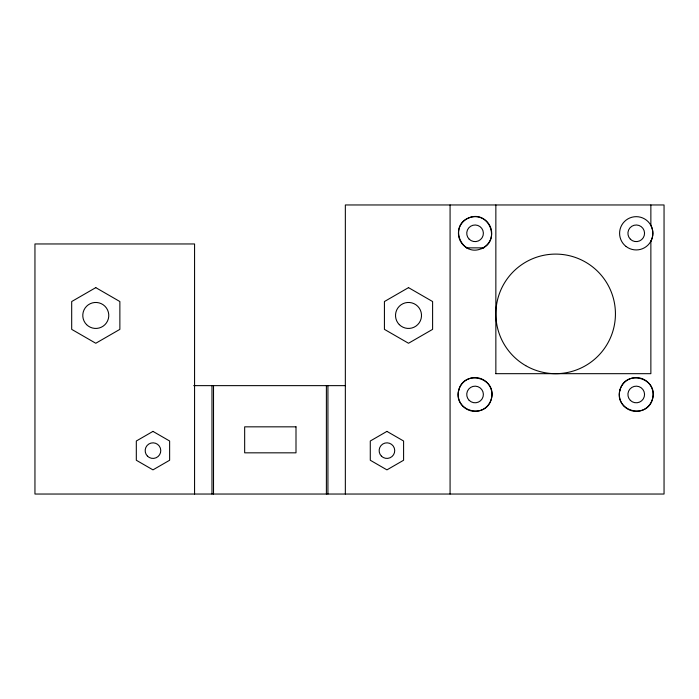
<?xml version="1.0" encoding="UTF-8"?>
<svg xmlns="http://www.w3.org/2000/svg" width="699" height="699" viewBox="0 0 699 699"><rect width="100%" height="100%" fill="white"/><g stroke="black" fill="none" stroke-linecap="round" stroke-linejoin="round"><path stroke-width="1.05" d="M650.647 241.618C653.574 236.577 653.574 230.032 650.647 224.982M481.428 248.669C501.602 240.753 488.557 209.272 468.697 217.931C448.522 225.856 461.558 257.337 481.428 248.669A16.636 16.636 0 0 0 488.26 223.173A16.636 16.636 0 0 0 461.864 223.173A16.636 16.636 0 0 0 468.697 248.669M466.408 247.857L483.857 247.857M495.766 373.677L650.865 373.677L650.865 241.164M193.693 385.638L345.455 385.638M650.865 204.964L650.865 225.445M495.853 204.964L495.853 373.677M450.077 204.964L450.077 494.036M345.341 494.036L345.341 204.964L664.05 204.964L664.05 494.036L34.95 494.036L34.95 243.96L194.567 243.96L194.567 494.036M327.927 385.638L327.927 494.036M326.389 385.638L326.389 494.036M213.518 385.638L213.518 494.036M211.98 385.638L211.98 494.036M458.736 390.103C452.847 411.239 485.919 420.099 491.38 398.849C497.277 377.713 464.197 368.854 458.736 390.103M619.917 390.103C614.019 411.239 647.091 420.099 652.56 398.849C658.449 377.713 625.378 368.854 619.917 390.103M95.78 287.63L71.691 301.54L71.691 329.36L95.78 343.261L119.87 329.36L119.87 301.54L95.78 287.63M152.967 431.388L136.314 441.008L136.314 460.248L152.967 469.868L169.63 460.248L169.63 441.008L152.967 431.388M408.513 287.63L384.424 301.54L384.424 329.36L408.513 343.261L432.602 329.36L432.602 301.54L408.513 287.63M386.931 431.388L370.278 441.008L370.278 460.248L386.931 469.868L403.594 460.248L403.594 441.008L386.931 431.388M296 426.836L244.667 426.836L244.667 452.83L296 452.83L296 426.836M381.418 456.141A7.803 7.803 0 0 0 394.463 452.646A7.803 7.803 0 0 0 384.913 443.096A7.803 7.803 0 0 0 381.418 456.141M525.753 365.673A59.791 59.791 0 0 0 615.435 313.886A59.791 59.791 0 0 0 525.753 262.108A59.791 59.791 0 0 0 525.753 365.673M630.349 400.361A8.318 8.318 0 0 0 644.268 396.63A8.318 8.318 0 0 0 634.08 386.442A8.318 8.318 0 0 0 630.349 400.361M630.349 239.18A8.318 8.318 0 0 0 644.268 235.458A8.318 8.318 0 0 0 634.08 225.27A8.318 8.318 0 0 0 630.349 239.18M469.178 239.18A8.318 8.318 0 0 0 483.096 235.458A8.318 8.318 0 0 0 472.908 225.27A8.318 8.318 0 0 0 469.178 239.18M469.178 400.361A8.318 8.318 0 0 0 483.096 396.63A8.318 8.318 0 0 0 472.908 386.442A8.318 8.318 0 0 0 469.178 400.361M463.114 406.425A16.898 16.898 0 0 0 491.38 398.849A16.898 16.898 0 0 0 470.689 378.159A16.898 16.898 0 0 0 463.114 406.425M624.286 406.425A16.898 16.898 0 0 0 652.56 398.849A16.898 16.898 0 0 0 631.861 378.159A16.898 16.898 0 0 0 624.286 406.425M626.103 246.502A16.636 16.636 0 0 0 652.726 235.476A16.636 16.636 0 0 0 629.869 217.931A16.636 16.636 0 0 0 626.103 246.502M147.454 456.141A7.803 7.803 0 0 0 160.508 452.646A7.803 7.803 0 0 0 150.949 443.096A7.803 7.803 0 0 0 147.454 456.141M86.589 324.642A13.001 13.001 0 0 0 108.336 318.814A13.001 13.001 0 0 0 92.417 302.894A13.001 13.001 0 0 0 86.589 324.642M399.321 324.642A13.001 13.001 0 0 0 421.069 318.814A13.001 13.001 0 0 0 405.149 302.894A13.001 13.001 0 0 0 399.321 324.642"/></g></svg>
